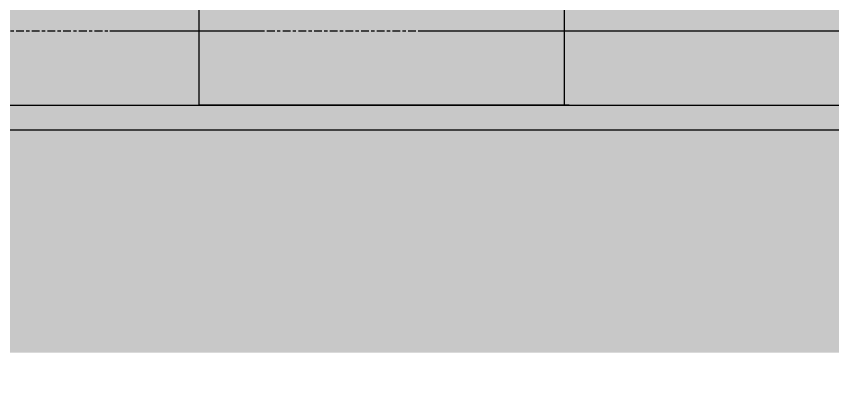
# Model space of a CAD drawing. Header units: millimetres. Extents: x 2519235 to 7246330, y 25937 to 201821.
# Drawn here: x 3259725 to 3261378, y 100202 to 100970 of the extents above; entities that cross this region are included whole.
import ezdxf
from ezdxf.xclip import XClip

# ---------------------------------------------------------------- set-up
doc = ezdxf.new("R2010")
doc.units = ezdxf.units.MM
doc.header["$XCLIPFRAME"] = 0
doc.set_wipeout_variables(frame=1)
doc.linetypes.add('Centre', pattern=[31.749999999999996, 6.349999999999999, -4.7625, 15.875, -4.7625])
doc.linetypes.add('TA_GL_005.00000', pattern=[13.75, 5, -1.25, 1.25, -1.25, 5])
for name, color, linetype in [('000 - 0_HIDE_OBJ_FRAMING_DEF_SUB_1', 7, 'Continuous'), ('000 - 0_SYM_DWG_GRIDLINE_MAIN_COLOR_251', 7, 'Continuous'), ('000 - CONCRETE_COL_CUT_COLOR_1', 7, 'Continuous'), ('000 - CONCRETE_COL_HATCH_', 7, 'Continuous'), ('000 - CONCRETE_COL_WIPEOUT_', 7, 'Continuous'), ('000 - CONCRETE_WALL_CUT_COLOR_5', 7, 'Continuous'), ('_งานโครงสร้าง', 7, 'Continuous')]:
    doc.layers.add(name, color=color, linetype=linetype)
doc.styles.add('TA', font='', dxfattribs={"height": 4.5})
doc.styles.get('TA').set_extended_font_data('Cordia New')

# ---------------------------------------------------------------- blocks, each defined once
blk = doc.blocks.new('W-1-PP17-ENT1_REV02_20260415-163809_PP17_ENT1_SE_ELE3')
at = {"layer": '_งานโครงสร้าง', "color": 7, "extrusion": (-1.224646799147353e-16, 1, 0)}
for p, q in [((17309.84345244663, 116339.9999999948), (17309.84345244663, 100789.9999999948)), ((18049.84345244663, 116339.9999999948), (18049.84345244663, 100789.9999999948)), ((18059.84345244663, 100789.9999999948), (17309.84345244663, 100789.9999999948))]:
    blk.add_line(p, q, dxfattribs=at)
at = {"layer": 'Defpoints', "color": 7}
blk.add_lwpolyline([(-21407.1559823011, 100789.9999999948), (23378.94201883487, 100789.9999999948), (23378.94201883487, 98829.99999999485), (-21407.1559823011, 98829.99999999485)], close=True, dxfattribs=at)
blk = doc.blocks.new('A$C9a10139f')
at = {"layer": '000 - 0_HIDE_OBJ_FRAMING_DEF_SUB_1', "lineweight": 25}
h = blk.add_hatch(dxfattribs=at)
h.set_pattern_fill('FP_31', style=0, pattern_type=2)
h.set_pattern_definition([(49.99999999999999, (2976342.744531129, -103499.9999999986), (364.3679291599551, -31.87829433463961), [38.1, -419.1]), (355, (2976342.744531129, -103499.9999999986), (-70.48585119027365, 382.1133031955085), [30.48, -335.28]), (100.451, (2976373.10853113, -103502.6569999986), (293.8850033319185, 350.2333756405837), [32.38, -356.18]), (46.184, (2976342.744531129, -103398.3999999986), (542.1584806148381, -84.08582678674355), [57.15, -628.65]), (96.63599999999998, (2976387.924531129, -103405.4069999986), (474.8048986471381, 494.8554198568314), [48.56999999999996, -534.2699999999993]), (351.184, (2976342.744531129, -103398.3999999986), (474.8101998134891, 494.8500824593995), [45.72, -502.92]), (21, (2976393.544531128, -103423.7999999986), (303.2284677223905, -204.530461821048), [38.1, -419.1]), (326, (2976393.544531128, -103423.7999999986), (123.6038908877798, 368.3760440832192), [30.48, -335.28]), (71.45100000000001, (2976418.81353113, -103440.8439999986), (426.8341253887271, 163.8427355717685), [32.38, -356.18]), (37.50000000000001, (2976342.744531129, -103499.9999999986), (6.176645655275919, 169.1101515830707), [16.764, -314.452, 16.764, -323.596, -336.55]), (37.50000000000001, (2976342.744531129, -103499.9999999986), (6.176645655275919, 169.1101515830707), [-671.576, 16.764, -319.786]), (7.499999999999999, (2976342.744531129, -103499.9999999986), (133.63887623219, 200.3614940037067), [16.764, -177.292, 16.764, -306.832, -128.27]), (7.499999999999999, (2976342.744531129, -103499.9999999986), (133.63887623219, 200.3614940037067), [-517.6519999999999, 16.764, -111.506]), (327.5, (2976229.46053113, -103499.9999999986), (271.1818188053453, -11.45836264153357), [16.764, -110.236, 16.764, -379.476, -525.78]), (327.5, (2976229.46053113, -103499.9999999986), (271.1818188053453, -11.45836264153357), [-523.24, 16.764, -509.016]), (317.5, (2976178.660531129, -103499.9999999986), (296.2585102275035, 50.85284694862453), [16.764, -148.336, 16.764, -246.38, -373.38]), (317.5, (2976178.660531129, -103499.9999999986), (296.2585102275035, 50.85284694862453), [-428.244, 16.764, -356.616])])
h.paths.add_polyline_path([(-48851.67295000004, -3211.050148074937), (-48551.67295000004, -3211.050148074937), (-48551.67295000004, -2759.999999998472), (-4210.336602075491, -2759.999999998472), (-4210.336602075491, -3211.050148074937), (-3910.336602075491, -3209.99999999837), (-3910.336602075491, -2759.999999998472), (1028.19023199752, -2759.999999998472), (1028.19023199752, -2509.999999998574), (-3910.336602075491, -2509.999999998574), (-3910.337132392451, -2009.999999998457), (-4210.336602076422, -2009.999999998457), (-4210.336602075491, -2509.999999998574), (-48551.67295000004, -2509.999999998574), (-48551.6729500005, -2109.999999998574), (-48851.67295000004, -2109.999999998574), (-48851.67295000004, -2509.999999998574), (-49985.39171478944, -2509.999999998574), (-49985.39171478944, -2759.999999998472), (-48851.67295000004, -2759.999999998472), (-48851.67295000004, -3159.999999998487)])
at = {"layer": '000 - 0_HIDE_OBJ_FRAMING_DEF_SUB_1', "lineweight": 9}
h = blk.add_hatch(dxfattribs=at)
h.set_pattern_fill('FP_29', style=0, pattern_type=2)
h.set_pattern_definition([(45, (2976342.744531129, -103499.9999999986), (0, 449.0128060534577), [317.5, -317.5]), (45, (2976258.556531128, -103415.8119999986), (0, 449.0128060534577), [317.5, -317.5]), (45, (2976174.367531129, -103331.6229999986), (0, 449.0128060534577), [317.5, -317.5]), (135, (2976174.367531129, -103275.4889999986), (-449.0128060534577, 2.842170943040401e-14), [317.5, -317.5]), (135, (2976258.556531128, -103191.3009999986), (-449.0128060534577, 2.842170943040401e-14), [317.5, -317.5]), (135, (2976342.744531129, -103107.1129999986), (-449.0128060534577, 2.842170943040401e-14), [317.5, -317.5])])
h.paths.add_polyline_path([(-24777.50844811555, -3211.050148074937), (-4210.336602075491, -3209.99999999837), (-4210.336602075491, -2759.999999998472), (-48551.67295000004, -2759.999999998472), (-48551.67295000004, -3211.050148074937), (-24877.14435035549, -3211.050148074937)])
h.paths.add_polyline_path([(-49667.20585236, -3211.050148074937), (-48851.67295000004, -3211.050148074937), (-48851.67295000004, -2759.999999998472), (-49985.39171478944, -2759.999999998472), (-49985.39171478944, -3211.050148074937)])
h.paths.add_polyline_path([(299.9999999981374, -3211.050148074937), (1028.19023199752, -3209.99999999837), (1028.19023199752, -2759.999999998472), (-3910.336602075491, -2759.999999998472), (-3910.336602075491, -3211.050148074937), (120.390752769541, -3211.050148074937)])
at = {"layer": '000 - 0_HIDE_OBJ_FRAMING_DEF_SUB_1', "color": 7, "linetype": 'Centre'}
blk.add_line((-50624.17856131261, -2559.999999998632), (2315.71175616188, -2559.999999998632), dxfattribs=at)
at = {"layer": '000 - 0_HIDE_OBJ_FRAMING_DEF_SUB_1', "color": 7}
blk.add_line((-48551.67294999678, -2759.999999998603), (-4210.336602072231, -2759.999999998603), dxfattribs=at)
blk = doc.blocks.new('*U996')
at = {"layer": '000 - 0_SYM_DWG_GRIDLINE_MAIN_COLOR_251', "color": 7, "linetype": 'ByBlock', "ltscale": 5}
blk.add_line((20.00000000000021, 0), (-877.9999999999998, 1.220479893294229e-13), dxfattribs=at)
at = {"color": 7, "style": 'TA', "flags": 1}
blk.add_attdef('LOCATION', (5.999999999999999, -6.000000000000001), '', height=4.5, rotation=270, dxfattribs=at)
blk = doc.blocks.new('W-1-PP17-ENT1_REV02_20260415-163734_PP17_ENT1_ELE3_DIMS')
at = {"layer": '000 - 0_SYM_DWG_GRIDLINE_MAIN_COLOR_251', "color": 7, "linetype": 'TA_GL_005.00000', "xscale": 50, "yscale": 50, "zscale": 50, "rotation": 180}
blk.add_blockref('*U996', (-18300, 100940), dxfattribs=at)
blk = doc.blocks.new('*U1675')
at = {"layer": '000 - CONCRETE_COL_HATCH_'}
h = blk.add_hatch(dxfattribs=at)
h.set_pattern_fill('AR-CONC', scale=0.04)
h.set_pattern_definition([(49.99999999999999, (511441.4797973933, -852859.9761348334), (7.28738675984016, -0.6375634215561234), [0.762, -8.382000000000001]), (355, (511441.4797973933, -852859.9761348334), (-1.409736856998774, 7.642273809561406), [0.6096, -6.7056233668]), (100.4514447, (511442.0870776733, -852860.0292649734), (5.877649883614131, 7.004710076487804), [0.6476003519999999, -7.123609783999998]), (46.18420000000001, (511441.4797973933, -852857.9441348334), (10.8431616356852, -1.681693117309086), [1.143, -12.573]), (96.63555760999992, (511442.3833933933, -852858.0842748333), (9.49616536206012, 9.897044983908861), [0.9714009256, -10.6854243264]), (351.1841511700001, (511441.4797973933, -852857.9441348334), (9.496165362599081, 9.897044983421306), [0.9143986828, -10.0583892768]), (21, (511442.4957973933, -852858.4521348333), (6.064575650765299, -4.090607927483505), [0.762, -8.382000000000001]), (326.0000000000001, (511442.4957973933, -852858.4521348333), (2.472081133905883, 7.367518644892771), [0.6096, -6.7056]), (71.45144499999999, (511443.0011786973, -852858.7930188293), (8.536656771148646, 3.27691075543621), [0.6476003520000001, -7.123597503999999]), (37.50000000000001, (511441.4797973933, -852859.9761348334), (0.1235441300236727, 3.382201554926124), [0, -6.62432, 0, -6.807200000000001, 0, -6.731000000000001]), (7.499999999999999, (511441.4797973933, -852859.9761348334), (2.67278650041223, 4.00722299272478), [0, -3.88112, 0, -6.47192, 0, -2.5654]), (327.5, (511439.2141173933, -852859.9761348334), (5.423623806674856, -0.2291497597069377), [0, -2.54, 0, -7.9248, 0, -10.5156]), (317.5, (511438.1981173932, -852859.9761348334), (5.925167255440722, 1.017059641333321), [0, -3.302, 0, -5.26288, 0, -7.4676])])
h.paths.add_polyline_path([(-1.667805984044525e-10, 1.091393642127514e-11), (0, -249.9999999998981), (1133.718764789402, -249.9999999998981), (1133.718764789402, -649.9999999999127), (1133.718764789402, -701.0501480763633), (1433.718764789402, -701.0501480763637), (1433.718764789402, -249.9999999998981), (45775.05511271395, -249.9999999998981), (45775.05511271395, -701.0501480763633), (46075.05511271395, -699.9999999997963), (46075.05511271395, -249.9999999998981), (51013.58194678697, -249.9999999998981), (51013.58194678697, 0), (46075.05511271395, 0), (46075.05458239699, 500.0000000001164), (45775.05511271302, 500.0000000001164), (45775.05511271395, 0), (1433.718764789402, 0), (1433.718764788937, 400), (1133.718764789402, 400), (1133.718764789402, 0)])
at = {"layer": '000 - CONCRETE_COL_CUT_COLOR_1', "color": 7, "lineweight": -2}
blk.add_lwpolyline([(1433.718764789402, -249.9999999998981), (45775.05511271395, -249.9999999998981), (45775.05511271395, -701.0501480763633), (46075.05511271395, -699.9999999997963), (46075.05511271395, -249.9999999998981), (51013.58194678697, -249.9999999998981), (51013.58194678697, 0), (46075.05511271395, 0), (46075.05458239699, 500.0000000001164), (45775.05511271302, 500.0000000001164), (45775.05511271395, 0), (1433.718764789402, 0)], dxfattribs=at)
blk = doc.blocks.new('*U989')
at = {"layer": '000 - CONCRETE_COL_HATCH_'}
h = blk.add_hatch(dxfattribs=at)
h.set_pattern_fill('EARTH', scale=0.5, angle=45)
h.set_pattern_definition([(45, (88682.67269585653, -828958.5188790875), (0, 4.490128060534577), [3.175, -3.175]), (45, (88681.83079684518, -828957.6769800762), (0, 4.490128060534577), [3.175, -3.175]), (45, (88680.98889783384, -828956.8350810648), (0, 4.490128060534577), [3.175, -3.175]), (135, (88680.98889783384, -828956.2738150574), (-4.490128060534577, 0), [3.175, -3.175]), (135, (88681.83079684518, -828955.431916046), (-4.490128060534577, 0), [3.175, -3.175]), (135, (88682.67269585653, -828954.5900170347), (-4.490128060534577, 0), [3.175, -3.175])])
h.paths.add_polyline_path([(-1.667805984044525e-10, 1.091393642127514e-11), (44341.33634792455, 0), (44341.33634792455, 451.0501480764651), (0, 451.0501480764651)])
blk = doc.blocks.new('A$Ca70fc861')
at = {"color": 7}
blk.add_blockref('*U989', (299.9999999967404, -1101.050148076247), dxfattribs=at)
at = {"layer": '000 - CONCRETE_WALL_CUT_COLOR_5', "color": 7}
blk.add_blockref('*U1675', (-1133.718764792662, -399.9999999998836), dxfattribs=at)

msp = doc.modelspace()

# ---------------------------------------------------------------- block references
at = {"color": 7}
ref = msp.add_blockref('A$C9a10139f', (3267384.512328175, 103500.0000000038), dxfattribs=at)
XClip(ref).set_block_clipping_path([(-25578.26678024605, -6873.350442467781), (-1221.0579811618663, 14432.327169098906)])

# ---------------------------------------------------------------- next in the draw order: block references
ref = msp.add_blockref('W-1-PP17-ENT1_REV02_20260415-163809_PP17_ENT1_SE_ELE3', (3242784.512328178, 3.768946044147015e-09), dxfattribs=at)
XClip(ref).set_block_clipping_path([(-978.2667802493088, 95732.32777897555), (41754.34533745982, 117932.32716909893)])

# ---------------------------------------------------------------- next in the draw order: block references
ref = msp.add_blockref('A$Ca70fc861', (3218532.839378179, 101390.0000000051), dxfattribs=at)
XClip(ref).set_block_clipping_path([(23651.51622481877, -2560.0000000064756), (47630.61496883398, 15792.18692679421)])

# ---------------------------------------------------------------- next in the draw order: block references
ref = msp.add_blockref('W-1-PP17-ENT1_REV02_20260415-163734_PP17_ENT1_ELE3_DIMS', (3242784.512328178, 3.768946044147015e-09), dxfattribs=at)
XClip(ref).set_block_clipping_path([(-1933.1517627602443, 96626.64955753226), (31604.35222299397, 118738.24060294124)])

doc.saveas('drawing.dxf')
